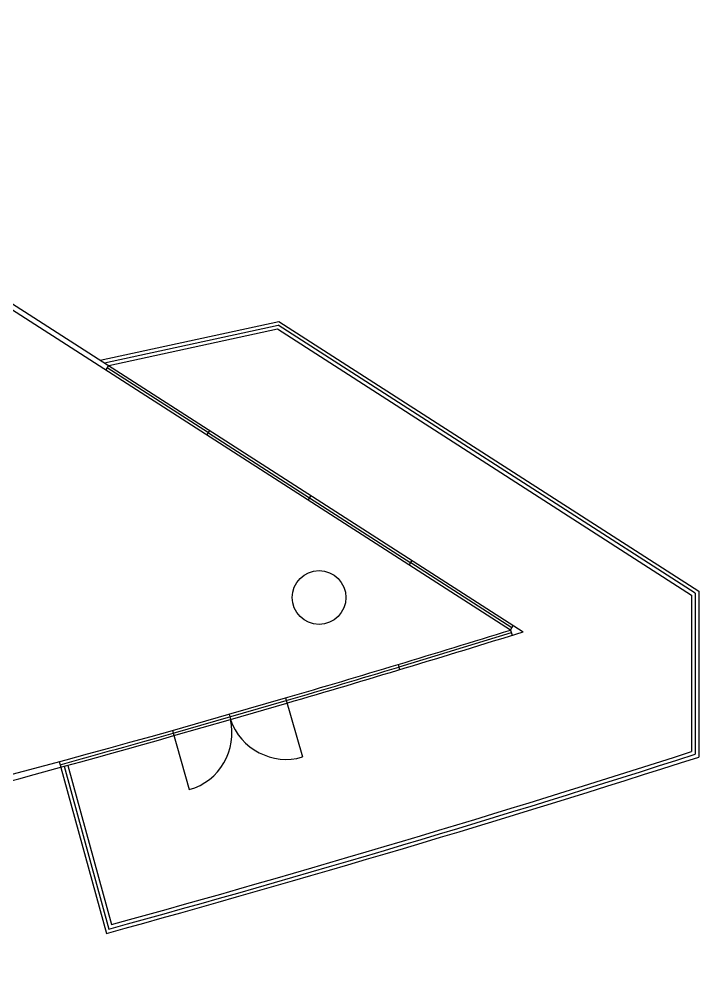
# Model space of a CAD drawing. Header units: inches. Extents: x 5 to 2671, y 4 to 1117.
# Drawn here: x 2293 to 2671, y 265 to 799 of the extents above; entities that cross this region are included whole.
import ezdxf

# ---------------------------------------------------------------- set-up
doc = ezdxf.new("R2010")
doc.units = ezdxf.units.IN
doc.header["$MEASUREMENT"] = 0

msp = doc.modelspace()

# ---------------------------------------------------------------- linework, layer by layer
for p, q in [((2566.4, 459.93), (2042.95, 796.18)), ((2043.43, 799.37), (2573.42, 458.97)), ((2338.36, 609.95), (2437.61, 631.49)), ((2437.61, 631.49), (2671.09, 481.63)), ((2340.82, 608.36), (2437.38, 629.42)), ((2343.1, 606.9), (2436.86, 627.29)), ((2436.86, 627.29), (2667.1, 479.4)), ((2669.02, 480.52), (2437.38, 629.42)), ((2341.49, 604.4), (2343.1, 606.9)), ((2398.52, 569.53), (2342.3, 605.65)), ((2397.72, 568.29), (2399.33, 570.78)), ((2398.52, 569.53), (2454.75, 533.42)), ((2453.95, 532.17), (2455.55, 534.67)), ((2454.75, 533.42), (2510.98, 497.3)), ((2510.17, 496.05), (2511.78, 498.55)), ((2567.2, 461.18), (2510.98, 497.3)), ((2671.09, 481.63), (2671.09, 389.39)), ((2667.1, 479.4), (2667.1, 392.42)), ((2669.02, 480.52), (2669.02, 390.99)), ((2566.4, 459.93), (2568.01, 462.43)), ((2566.4, 459.93), (2567.29, 457.07)), ((2566.84, 458.5), (2504.37, 439.38)), ((2503.94, 440.81), (2504.81, 437.96)), ((2409.96, 413.16), (2441.33, 422.2)), ((2441.32, 422.2), (2442.18, 419.36)), ((2441.32, 422.2), (2450.9, 389.43)), ((2378.97, 402.7), (2441.75, 420.78)), ((2410.76, 410.32), (2442.14, 419.36)), ((2378.55, 404.11), (2409.96, 413.16)), ((2409.97, 413.17), (2410.8, 410.33)), ((2379.36, 401.28), (2410.76, 410.32)), ((2378.55, 404.11), (2379.39, 401.29)), ((2378.55, 404.11), (2387.86, 371.27)), ((2315.54, 386.87), (2316.46, 383.72)), ((2320.31, 384.76), (2344.61, 296.3)), ((2316.48, 383.65), (2341.86, 291.4)), ((2318.4, 384.28), (2343.24, 293.83))]:
    msp.add_line(p, q)
msp.add_circle((2460.03, 478.04), 14.92)
for centre, radius, start, end in [((222.3, 8005.09), 7900.9, 286.3113, 287.258727), ((213.65, 8040.96), 7940.72, 286.298567, 287.287939), ((217.98, 8022.99), 7920.78, 286.305024, 286.777591), ((2378.97, 402.7), 32.66, 285.7939, 13.4797), ((2441.75, 420.78), 32.66, 198.6577, 286.2765), ((213.65, 8040.96), 7940.72, 281.694628, 285.827052), ((-127.36, 9439), 9375.97, 283.105024, 285.501853), ((217.98, 8022.99), 7920.78, 285.359885, 285.832455), ((349.75, 7572.78), 7547, 285.316074, 287.89719), ((244.62, 7930.51), 7917.77, 285.380318, 287.815637), ((196.9, 8100.46), 8098.28, 285.358979, 287.78947)]:
    msp.add_arc(centre, radius, start, end)

doc.saveas('drawing.dxf')
